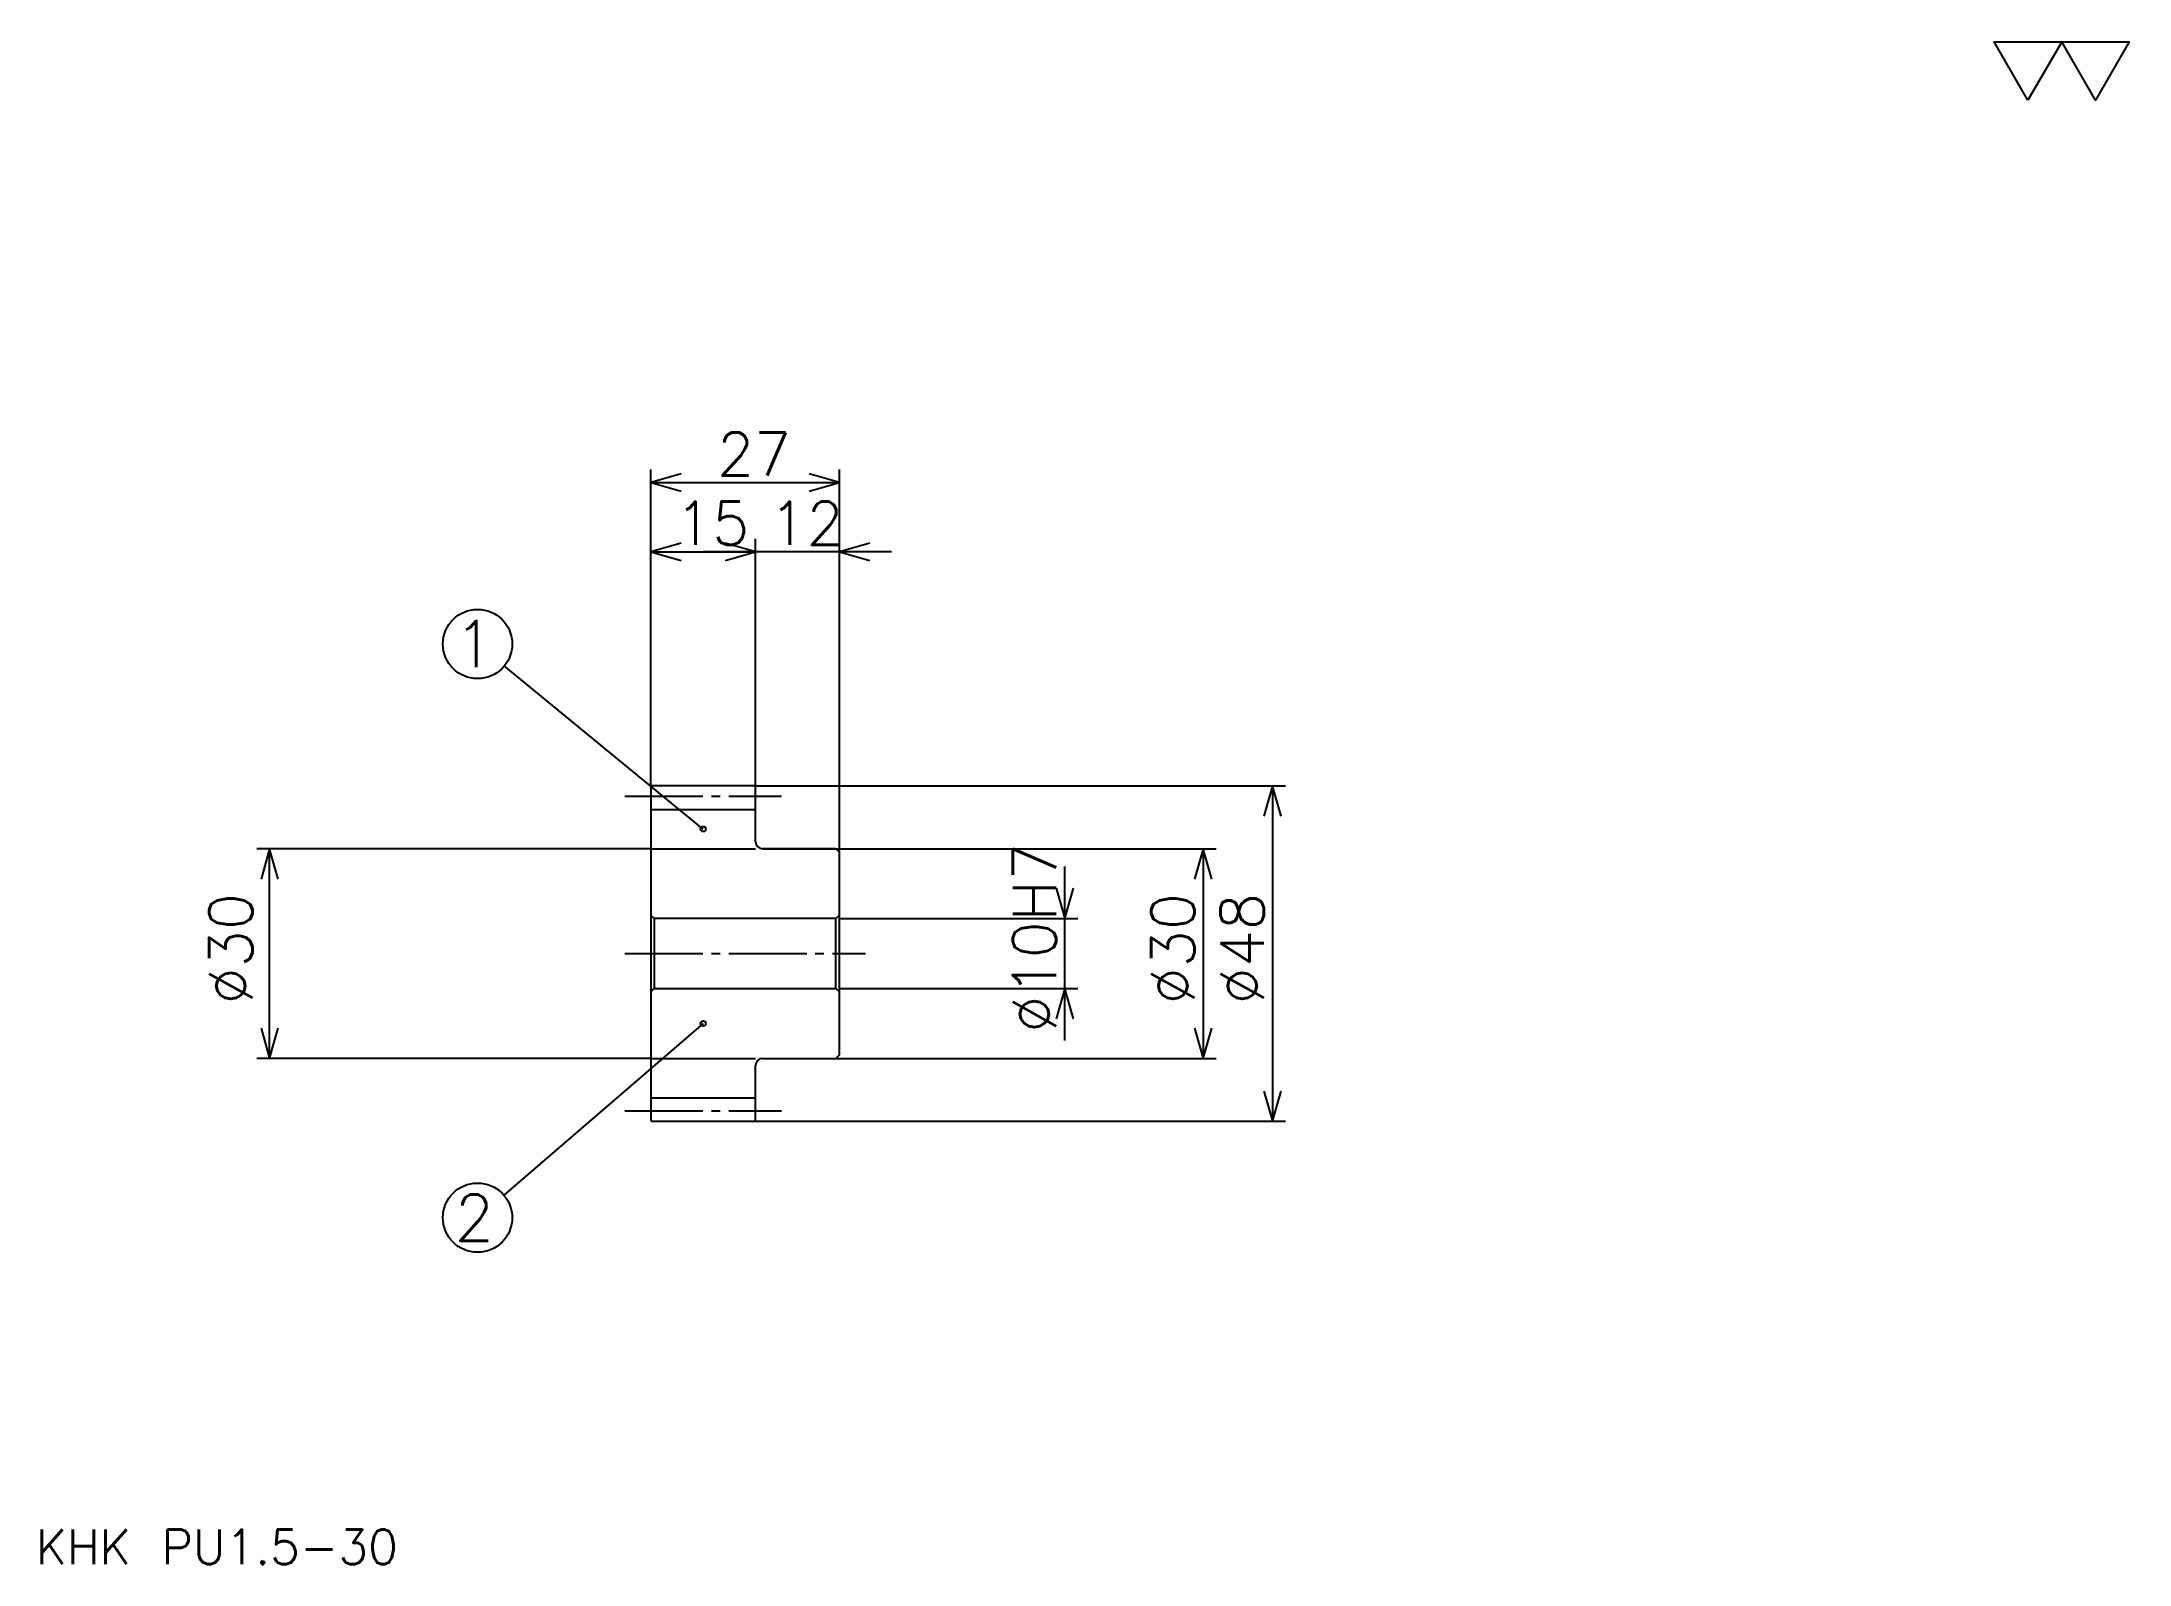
# Model space of a CAD drawing. Extents: x 13 to 312, y 14 to 231.
import ezdxf

# ---------------------------------------------------------------- set-up
doc = ezdxf.new("R2010")
doc.units = 0
doc.linetypes.add('DASHDOT', pattern=[14.869564, 11.152174, -1.23913, 1.23913, -1.23913])
doc.layers.get('0').update_dxf_attribs({"linetype": 'CONTINUOUS'})
doc.layers.add('DASHDOT', color=6, linetype='DASHDOT')
doc.styles.add('KANJI', font='TXT', dxfattribs={"bigfont": 'BIGFONT'})

msp = doc.modelspace()

# ---------------------------------------------------------------- linework, layer by layer
at = {"color": 5}
for p, q in [((100.369568, 124.989128), (100.369568, 170.217392)), ((100.369568, 168.358704), (127.369568, 168.358704)), ((127.369568, 124.989128), (127.369568, 170.217392)), ((100.369568, 158.445648), (115.369568, 158.445648)), ((134.804352, 158.445648), (107.934784, 158.445648)), ((115.369568, 124.989128), (115.369568, 160.304352)), ((107.869568, 118.801628), (79.419769, 142.129028)), ((100.369568, 124.88913), (100.369568, 124.989128)), ((115.269569, 124.989128), (127.369568, 124.989128)), ((115.369568, 124.88913), (115.369568, 124.989128)), ((127.369568, 124.989128), (191.184784, 124.989128)), ((127.369568, 115.489128), (127.369568, 124.989128)), ((189.32608, 124.989128), (189.32608, 76.989128)), ((100.369568, 115.989128), (43.989132, 115.989128)), ((45.847828, 85.989128), (45.847828, 115.989128)), ((116.369568, 115.989128), (127.369568, 115.989128)), ((127.369568, 115.989128), (181.271744, 115.989128)), ((179.413055, 115.989128), (179.413055, 85.989128)), ((159.58696, 88.554344), (159.58696, 113.423912)), ((127.369568, 105.989128), (161.445648, 105.989128)), ((127.369568, 95.989128), (161.445648, 95.989128)), ((107.869568, 90.989128), (79.343796, 66.439674)), ((100.369568, 85.989128), (43.989132, 85.989128)), ((116.369568, 85.989128), (127.369568, 85.989128)), ((127.369568, 85.989128), (181.271744, 85.989128)), ((115.269569, 76.989128), (127.369568, 76.989128)), ((127.369568, 76.989128), (191.184784, 76.989128))]:
    msp.add_line(p, q, dxfattribs=at)
at = {"color": 4}
for p, q in [((100.369568, 121.614128), (115.369568, 121.614128)), ((100.369568, 115.989128), (115.369568, 115.989128)), ((100.869568, 105.989128), (100.869568, 95.989128)), ((126.869568, 105.989128), (127.369568, 106.489128)), ((126.869568, 95.989128), (127.369568, 95.489128)), ((100.369568, 85.989128), (115.369568, 85.989128)), ((100.369568, 80.364128), (115.369568, 80.364128))]:
    msp.add_line(p, q, dxfattribs=at)
at = {"color": 7}
msp.add_lwpolyline([(297.391296, 223.043472), (292.558685, 231.419998), (311.88913, 231.419998), (307.056519, 223.043472), (302.223907, 231.419998), (297.391296, 223.043472)], dxfattribs=at)
at = {"color": 5}
for points in [[(104.706528, 169.597824), (100.369568, 168.358704), (104.706528, 167.119568)], [(123.032608, 167.119568), (127.369568, 168.358704), (123.032608, 169.597824)], [(104.706528, 159.684784), (100.369568, 158.445648), (104.706528, 157.206512)], [(111.032608, 157.206512), (115.369568, 158.445648), (111.032608, 159.684784)], [(111.032608, 157.206512), (115.369568, 158.445648), (111.032608, 159.684784)], [(131.706528, 159.684784), (127.369568, 158.445648), (131.706528, 157.206512)], [(190.565216, 120.652176), (189.32608, 124.989128), (188.08696, 120.652176)], [(47.08696, 111.652176), (45.847828, 115.989128), (44.608696, 111.652176)], [(180.652176, 111.652176), (179.413055, 115.989128), (178.17392, 111.652176)], [(158.347824, 110.32608), (159.58696, 105.989128), (160.826096, 110.32608)], [(160.826096, 91.652176), (159.58696, 95.989128), (158.347824, 91.652176)], [(44.608696, 90.32608), (45.847828, 85.989128), (47.08696, 90.32608)], [(178.17392, 90.32608), (179.413055, 85.989128), (180.652176, 90.32608)], [(188.08696, 81.32608), (189.32608, 76.989128), (190.565216, 81.32608)]]:
    msp.add_lwpolyline(points, dxfattribs=at)
at = {"color": 4}
for points in [[(115.369568, 116.989128), (115.369568, 124.88913), (115.269569, 124.989128), (100.469566, 124.989128), (100.369568, 124.88913), (100.369568, 95.489128)], [(116.369568, 85.989128), (126.869568, 85.989128), (127.369568, 86.489128), (127.369568, 115.489128), (126.869568, 115.989128), (116.369568, 115.989128)], [(100.369568, 95.489128), (100.869568, 95.989128), (126.869568, 95.989128), (126.869568, 105.989128), (100.869568, 105.989128), (100.369568, 106.489128)], [(100.369568, 95.489128), (100.369568, 77.089127), (100.469566, 76.989128), (115.269569, 76.989128), (115.369568, 77.089127), (115.369568, 84.989128)]]:
    msp.add_lwpolyline(points, dxfattribs=at)
at = {"color": 5}
for centre, radius in [((75.58696, 145.271729), 4.956522), ((107.869568, 118.801628), 0.371739), ((107.869568, 90.989128), 0.371739), ((75.58696, 63.20652), 4.956522)]:
    msp.add_circle(centre, radius, dxfattribs=at)
at = {"color": 4}
for centre, start, end in [((116.369568, 116.989128), 180, 270), ((116.369568, 84.989128), 90, 180)]:
    msp.add_arc(centre, 1, start, end, dxfattribs=at)
at = {"layer": 'DASHDOT', "color": 7}
for p, q in [((96.652176, 123.489128), (119.08696, 123.489128)), ((96.652176, 100.989128), (131.08696, 100.989128)), ((96.652176, 78.489128), (119.08696, 78.489128))]:
    msp.add_line(p, q, dxfattribs=at)

# ---------------------------------------------------------------- texts
at = {"color": 7, "style": 'KANJI'}
for s, height, p in [('27', 6.195652, (109.842392, 169.350006)), ('15', 6.195652, (103.842392, 159.436951)), ('12', 6.195652, (117.342392, 159.436951)), ('1', 6.608696, (72.282608, 141.967392)), ('2', 6.608696, (72.282608, 59.902172)), ('KHK PU1.5-30', 4.956522, (12.391304, 13.630435))]:
    msp.add_text(s, height=height, dxfattribs=at).set_placement(p)
for s, p in [('%%c10H7', (158.347824, 89.68206)), ('%%c30', (43.369568, 93.709236)), ('%%c30', (178.17392, 93.709236)), ('%%c48', (188.08696, 93.709236))]:
    msp.add_text(s, height=6.195652, rotation=90, dxfattribs=at).set_placement(p)

doc.saveas('drawing.dxf')
